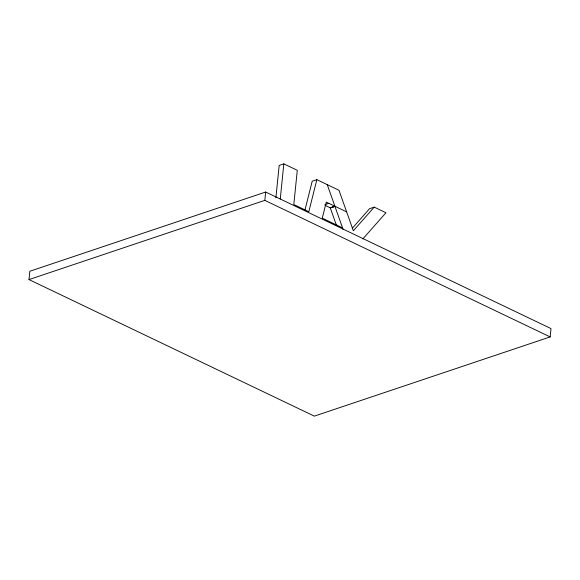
<?xml version="1.0" encoding="UTF-8"?>
<svg xmlns="http://www.w3.org/2000/svg" width="580" height="580" viewBox="0 0 580 580"><rect width="100%" height="100%" fill="white"/><g stroke="black" fill="none" stroke-linecap="round" stroke-linejoin="round"><path stroke-width="0.87" d="M29 279.575L29.848 271.244L265.669 192.031L551 328.592L550.152 336.922L314.331 416.135L29 279.575L264.821 200.361L550.152 336.922M264.821 200.361L265.669 192.031M275.877 197.86L279.176 165.43L283.83 163.864L297.286 170.303L293.806 204.537L308.814 211.722L316.854 179.669L338.988 190.262L353.343 230.782L374.216 207.125L385.961 212.744L362.863 238.917M280.263 198.998L283.83 163.864M330.296 207.966L334.964 206.284L330.296 207.966L336.436 225.301M305.022 209.822L312.192 181.235L316.854 179.669M352.263 228.295L369.554 208.691L374.216 207.125M324.967 204.66L328.845 203.355M330.238 207.821L334.899 206.255M346.644 211.874L326.286 202.13L322.262 218.152L342.555 227.86M324.945 205.284L330.31 207.85M327.243 184.643L343.142 229.528"/></g></svg>
